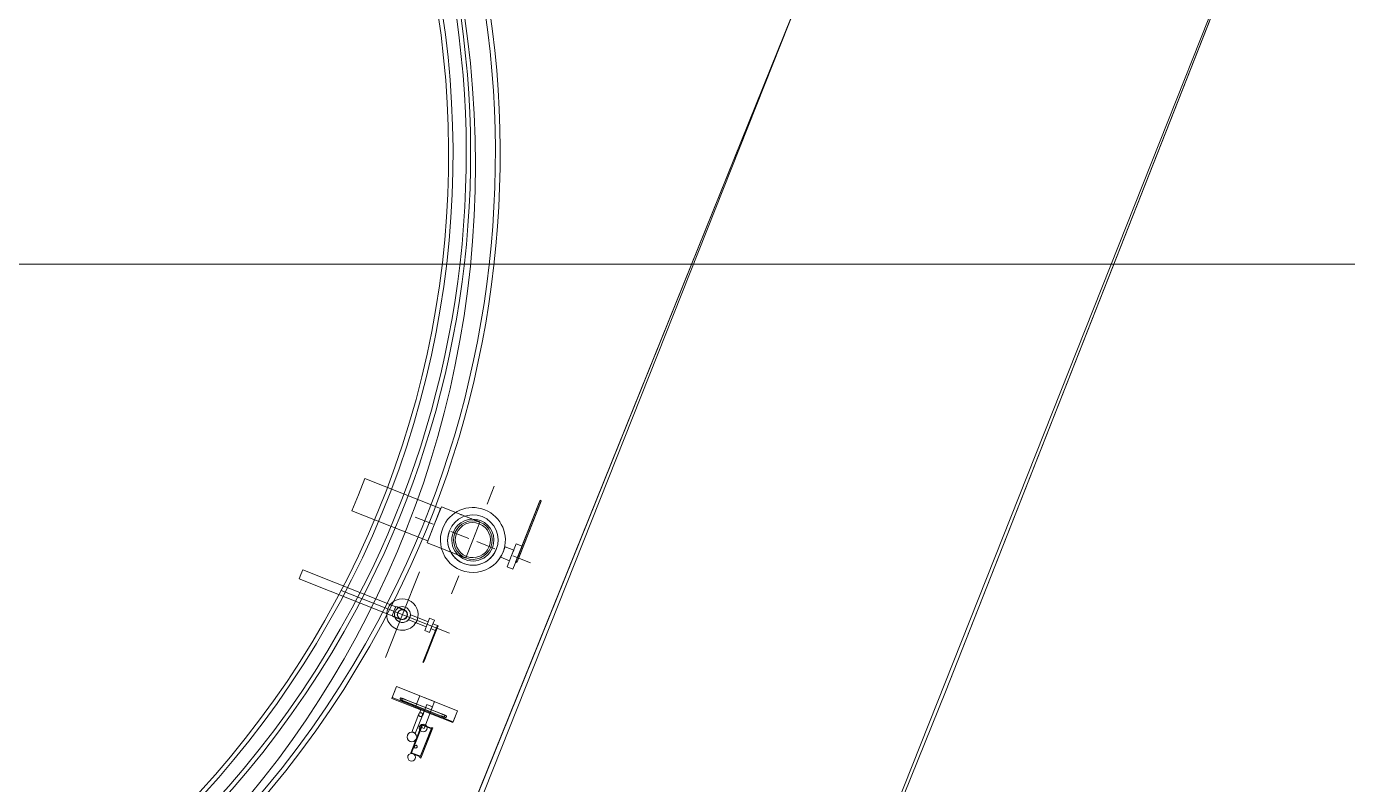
# Model space of a CAD drawing. Header units: metres. Extents: x -207 to 292, y -187 to 169.
# Drawn here: x -28.81 to -21.96, y -33.78 to -29.85 of the extents above; entities that cross this region are included whole.
import ezdxf

# ---------------------------------------------------------------- set-up
doc = ezdxf.new("R2010")
doc.units = ezdxf.units.M
doc.linetypes.add('Dash', pattern=[0.006, 0.003, -0.003])
for name, color, linetype, lineweight in [('C-TOPO', 7, 'Continuous', 9), ('EQUIPOS PIS', 7, 'Continuous', 9), ('grilla', 7, 'Continuous', 9), ('P-SANR-FIXT', 7, 'Continuous', 9), ('P-SANR-FIXT-HDLN', 7, 'Dash', 9), ('VEREDAS', 7, 'Continuous', 9)]:
    doc.layers.add(name, color=color, linetype=linetype, lineweight=lineweight)
doc.layers.add('PR10-ARQ-PL-001-Emplazamiento-C-1_dwg', color=7, linetype='Continuous', lineweight=9, true_color=0x767676)

# ---------------------------------------------------------------- blocks, each defined once
blk = doc.blocks.new('M_Estanque-Terraza - M_Estanque-Terraza-2331352-PLANTA EMPLAZAMIENTO ACTUALIZADO')
at = {"layer": 'P-SANR-FIXT'}
for radius, start, end in [(5.1516, 0, 180), (5.1516, 0, 180), (5.1266, 360, 180), (5.1266, 360, 180), (4.9983, 360, 180), (4.9755, 360, 180), (4.9059, 0, 180), (4.8832, 0, 180), (5.1516, 180, 216.12017), (5.1516, 180, 216.12017), (5.1266, 180, 216.09913), (5.1266, 180, 216.09913), (4.9983, 180, 215.98778), (4.9755, 180, 215.96746), (4.9059, 180, 0), (4.8832, 180, 0)]:
    blk.add_arc((0, 0), radius, start, end, dxfattribs=at)
blk = doc.blocks.new('M_Tuberia Alimentación-01 - M_Tuberia Alimentación-01-2165010-PLANTA EMPLAZAMIENTO ACTUALIZADO')
at = {"layer": 'P-SANR-FIXT'}
for p, q in [((0.2154, 0.1), (0.1059, 0.1)), ((0.2154, 0), (0.2154, 0.1)), ((0.6388, 0.09), (0.2154, 0.09)), ((0.2154, 0), (0.2154, 0.09)), ((0.6388, 0.09), (0.6388, 0)), ((-0.2485, 0.025), (-0.2551, 0.025)), ((-0.2551, 0.025), (-0.2551, -0.0118)), ((-0.2551, 0.0196), (-0.2551, -0.2959)), ((-0.2485, 0.0196), (-0.2551, 0.0196)), ((-0.2162, 0.0647), (-0.2485, 0.0647)), ((-0.2485, 0), (-0.2485, 0.0647)), ((-0.2485, -0.0118), (-0.2485, 0.025)), ((-0.2485, -0.2959), (-0.2485, 0.0196)), ((-0.2485, -0.0647), (-0.2485, 0)), ((-0.2162, 0.0647), (-0.2162, 0)), ((-0.1681, 0.0296), (-0.2162, 0.0296)), ((-0.2162, 0), (-0.2162, 0.0296)), ((-0.2162, 0), (-0.2162, -0.0647)), ((-0.2162, -0.0296), (-0.2162, 0)), ((-0.1681, 0.0296), (-0.1681, 0)), ((-0.1681, 0), (-0.1681, -0.0296)), ((0.2154, -0.1), (0.2154, 0)), ((0.2154, -0.09), (0.2154, 0)), ((0.6388, 0), (0.6388, -0.09)), ((-0.2551, -0.3169), (-0.2551, -0.0118)), ((-0.2485, -0.0118), (-0.2551, -0.0118)), ((-0.2485, -0.0118), (-0.2485, -0.3169)), ((-0.2485, -0.0647), (-0.2162, -0.0647)), ((-0.2162, -0.0296), (-0.1681, -0.0296)), ((0.1059, -0.1), (0.2154, -0.1)), ((0.2154, -0.09), (0.6388, -0.09)), ((-0.2551, -0.2959), (-0.2551, -0.3201)), ((-0.2551, -0.3169), (-0.2485, -0.3169)), ((-0.2551, -0.3201), (-0.2485, -0.3201)), ((-0.2485, -0.3201), (-0.2485, -0.2959))]:
    blk.add_line(p, q, dxfattribs=at)
at = {"layer": 'P-SANR-FIXT', "flags": 128}
for points in [[(0.1059, 0.1), (0.1017, 0.1), (0.0974, 0.1), (0.0932, 0.1), (0.089, 0.1), (0.0849, 0.1), (0.0807, 0.1), (0.0766, 0.1), (0.0726, 0.1), (0.0686, 0.1), (0.0647, 0.1), (0.0608, 0.1), (0.057, 0.1), (0.0533, 0.1), (0.0496, 0.1), (0.0461, 0.1), (0.0427, 0.1), (0.0393, 0.1), (0.0361, 0.1), (0.0329, 0.1), (0.0299, 0.1), (0.027, 0.1), (0.0243, 0.1), (0.0216, 0.1), (0.0191, 0.1), (0.0168, 0.1), (0.0146, 0.1), (0.0125, 0.1), (0.0106, 0.1), (0.0088, 0.1), (0.0072, 0.1), (0.0057, 0.1), (0.0044, 0.1), (0.0033, 0.1), (0.0023, 0.1), (0.0015, 0.1), (0.0009, 0.1), (0.0004, 0.1), (0.0001, 0.1), (0, 0.1)], [(0, -0.1), (0.0001, -0.1), (0.0003, -0.1), (0.0008, -0.1), (0.0014, -0.1), (0.0021, -0.1), (0.003, -0.1), (0.0041, -0.1), (0.0054, -0.1), (0.0068, -0.1), (0.0084, -0.1), (0.0101, -0.1), (0.012, -0.1), (0.014, -0.1), (0.0162, -0.1), (0.0185, -0.1), (0.021, -0.1), (0.0236, -0.1), (0.0263, -0.1), (0.0291, -0.1), (0.0321, -0.1), (0.0352, -0.1), (0.0384, -0.1), (0.0417, -0.1), (0.0452, -0.1), (0.0487, -0.1), (0.0523, -0.1), (0.056, -0.1), (0.0598, -0.1), (0.0636, -0.1), (0.0675, -0.1), (0.0715, -0.1), (0.0755, -0.1), (0.0796, -0.1), (0.0837, -0.1), (0.0879, -0.1), (0.0921, -0.1), (0.0963, -0.1), (0.1005, -0.1), (0.1047, -0.1), (0.1059, -0.1)]]:
    blk.add_lwpolyline(points, dxfattribs=at)
at = {"layer": 'P-SANR-FIXT'}
for radius, start, end in [(0.1685, 360, 180), (0.1685, 360, 180), (0.1685, 360, 180), (0.1685, 360, 180), (0.1685, 360, 180), (0.1685, 360, 180), (0.1308, 0, 180), (0.1308, 360, 180), (0.1308, 360, 180), (0.1308, 360, 180), (0.109, 360, 180), (0.109, 360, 180), (0.109, 360, 180), (0.109, 360, 180), (0.1, 0, 180), (0.091, 0, 180), (0.091, 0, 180), (0.091, 0, 180), (0.091, 0, 180), (0.1685, 180, 360), (0.1685, 180, 360), (0.1685, 180, 360), (0.1685, 180, 360), (0.1685, 180, 360), (0.1685, 180, 360), (0.1308, 180, 0), (0.1308, 180, 360), (0.1308, 180, 360), (0.1308, 180, 360), (0.109, 180, 360), (0.109, 180, 360), (0.109, 180, 360), (0.109, 180, 360), (0.091, 180, 0), (0.091, 180, 0), (0.091, 180, 0), (0.091, 180, 0), (0.1, 180, 360)]:
    blk.add_arc((0, 0), radius, start, end, dxfattribs=at)
at = {"layer": 'P-SANR-FIXT-HDLN'}
for p, q in [((0, 0), (0, 0.301)), ((-0.3222, 0), (0, 0)), ((0.3222, 0), (0, 0)), ((0, 0), (0, -0.301))]:
    blk.add_line(p, q, dxfattribs=at)
blk = doc.blocks.new('M_Tuberia Alimentación-02 - M_Tuberia Alimentación-02-2155587-PLANTA EMPLAZAMIENTO ACTUALIZADO')
at = {"layer": 'P-SANR-FIXT'}
for p, q in [((0, 0), (0, 0.239)), ((-0.1897, 0.1905), (-0.1934, 0.1905)), ((-0.1934, 0.1905), (-0.1934, 0.186)), ((-0.1934, 0.1905), (-0.1934, 0.1828)), ((-0.1934, 0), (-0.1934, 0.186)), ((-0.1934, 0.1828), (-0.1934, -0.0065)), ((-0.1934, 0.1828), (-0.1897, 0.1828)), ((-0.1897, 0.1828), (-0.1897, 0.1905)), ((-0.1897, 0.186), (-0.1897, 0.1905)), ((-0.1897, 0.186), (-0.1897, 0)), ((-0.1897, -0.0065), (-0.1897, 0.1828)), ((-0.1934, 0), (-0.1934, -0.0139)), ((-0.1934, 0), (-0.1897, 0)), ((-0.165, 0.0139), (-0.1897, 0.0139)), ((-0.1897, 0.0139), (-0.1897, 0)), ((-0.1897, -0.0139), (-0.1897, 0)), ((-0.1897, 0), (-0.1897, -0.0139)), ((-0.1384, 0.0338), (-0.165, 0.0338)), ((-0.165, 0), (-0.165, 0.0338)), ((-0.165, 0), (-0.165, 0.0139)), ((-0.165, -0.0139), (-0.165, 0)), ((-0.165, -0.0338), (-0.165, 0)), ((-0.1384, 0), (-0.1384, 0.0338)), ((-0.0411, 0.0139), (-0.1384, 0.0139)), ((-0.1384, 0), (-0.1384, 0.0139)), ((-0.1384, -0.0338), (-0.1384, 0)), ((-0.1384, -0.0139), (-0.1384, 0)), ((-0.0411, 0), (-0.0411, 0.0139)), ((-0.0411, -0.0139), (-0.0411, 0)), ((0.0474, 0.0264), (0.0421, 0.0264)), ((0.0474, 0), (0.0474, 0.0264)), ((0.5661, 0.025), (0.0474, 0.025)), ((0.0474, 0), (0.0474, 0.025)), ((0.0474, -0.0264), (0.0474, 0)), ((0.5661, 0), (0.5661, 0.025)), ((-0.2622, 0), (0.3415, 0)), ((-0.1934, -0.0065), (-0.1897, -0.0065)), ((-0.1934, -0.0139), (-0.1897, -0.0139)), ((-0.1897, -0.0139), (-0.165, -0.0139)), ((-0.165, -0.0338), (-0.1384, -0.0338)), ((-0.1384, -0.0139), (-0.0411, -0.0139)), ((0, 0), (0, -0.239)), ((0.0421, -0.0264), (0.0474, -0.0264)), ((0.0474, -0.025), (0.0474, 0)), ((0.0474, -0.025), (0.5661, -0.025)), ((0.5661, -0.025), (0.5661, 0))]:
    blk.add_line(p, q, dxfattribs=at)
at = {"layer": 'P-SANR-FIXT', "flags": 128}
for points in [[(0.0421, 0.0264), (0.0405, 0.0264), (0.0388, 0.0264), (0.0371, 0.0264), (0.0354, 0.0264), (0.0338, 0.0264), (0.0321, 0.0264), (0.0305, 0.0264), (0.0289, 0.0264), (0.0273, 0.0264), (0.0257, 0.0264), (0.0242, 0.0264), (0.0227, 0.0264), (0.0212, 0.0264), (0.0198, 0.0264), (0.0183, 0.0264), (0.017, 0.0264), (0.0156, 0.0264), (0.0144, 0.0264), (0.0131, 0.0264), (0.0119, 0.0264), (0.0108, 0.0264), (0.0097, 0.0264), (0.0086, 0.0264), (0.0076, 0.0264), (0.0067, 0.0264), (0.0058, 0.0264), (0.005, 0.0264), (0.0042, 0.0264), (0.0035, 0.0264), (0.0029, 0.0264), (0.0023, 0.0264), (0.0018, 0.0264), (0.0013, 0.0264), (0.0009, 0.0264), (0.0006, 0.0264), (0.0004, 0.0264), (0.0002, 0.0264), (0.0001, 0.0264), (0, 0.0264)], [(0, -0.0264), (0, -0.0264), (0.0001, -0.0264), (0.0003, -0.0264), (0.0005, -0.0264), (0.0008, -0.0264), (0.0012, -0.0264), (0.0016, -0.0264), (0.0021, -0.0264), (0.0027, -0.0264), (0.0033, -0.0264), (0.004, -0.0264), (0.0048, -0.0264), (0.0056, -0.0264), (0.0064, -0.0264), (0.0074, -0.0264), (0.0083, -0.0264), (0.0094, -0.0264), (0.0105, -0.0264), (0.0116, -0.0264), (0.0128, -0.0264), (0.014, -0.0264), (0.0153, -0.0264), (0.0166, -0.0264), (0.018, -0.0264), (0.0194, -0.0264), (0.0208, -0.0264), (0.0223, -0.0264), (0.0238, -0.0264), (0.0253, -0.0264), (0.0269, -0.0264), (0.0285, -0.0264), (0.0301, -0.0264), (0.0317, -0.0264), (0.0333, -0.0264), (0.035, -0.0264), (0.0366, -0.0264), (0.0383, -0.0264), (0.04, -0.0264), (0.0417, -0.0264), (0.0421, -0.0264)]]:
    blk.add_lwpolyline(points, dxfattribs=at)
at = {"layer": 'P-SANR-FIXT'}
for radius, start, end in [(0.0814, 360, 180), (0.0814, 360, 180), (0.0814, 360, 180), (0.0814, 360, 180), (0.0814, 180, 360), (0.0814, 180, 360), (0.0814, 180, 360), (0.0814, 180, 360), (0.0411, 0, 180), (0.0411, 360, 180), (0.0411, 360, 180), (0.0411, 360, 180), (0.0411, 360, 180), (0.0411, 360, 180), (0.0411, 180, 0), (0.0411, 180, 360), (0.0411, 180, 360), (0.0411, 180, 360), (0.0411, 180, 360), (0.0411, 180, 360), (0.0264, 0, 180), (0.0264, 180, 0), (0.025, 0, 180), (0.025, 360, 180), (0.025, 180, 0), (0.025, 180, 360)]:
    blk.add_arc((0, 0), radius, start, end, dxfattribs=at)
blk = doc.blocks.new('M_Tuberia Control-01 - M_Tuberia Control-01-2159111-PLANTA EMPLAZAMIENTO ACTUALIZADO')
at = {"layer": 'P-SANR-FIXT'}
for p, q in [((0.1525, 0.1709), (0.1475, 0.1709)), ((0.1475, 0.1709), (0.2138, 0.1709)), ((0.1475, 0.1709), (0.1475, -0.1709)), ((0.1475, 0.1709), (0.1475, -0.1709)), ((0.2138, 0.1709), (0.1525, 0.1709)), ((0.1525, 0.1709), (0.1525, -0.1709)), ((0.1525, 0.1709), (0.1525, -0.1709)), ((0.2138, -0.1709), (0.2138, 0.1709)), ((0.2138, 0.1709), (0.2138, -0.1709)), ((0.1573, 0.0993), (0.1573, -0.099)), ((0.1575, 0.1228), (0.1575, -0.1225)), ((0.1675, -0.1225), (0.1675, 0.1228)), ((0.1677, -0.099), (0.1677, 0.0993)), ((0.1244, 0.01), (0.0229, 0.01)), ((0.1244, 0.01), (0.0229, 0.01)), ((0.1475, 0.0089), (0.129, 0.0089)), ((0.2138, 0.0401), (0.1475, 0.0401)), ((0.1475, 0.0401), (0.2138, 0.0401)), ((0.1475, 0.0401), (0.1475, -0.0423)), ((0.1475, 0.0401), (0.1475, -0.0423)), ((0.1475, -0.0011), (0.1475, 0.0089)), ((0.2138, -0.0423), (0.2138, 0.0401)), ((0.2138, 0.0401), (0.2138, -0.0423)), ((-0.0795, -0.025), (0.0795, -0.025)), ((0.0795, -0.025), (-0.0795, -0.025)), ((-0.0795, -0.0784), (-0.0795, -0.025)), ((-0.0795, -0.025), (-0.0795, -0.0784)), ((-0.077, -0.0294), (0.077, -0.0294)), ((0.077, -0.0294), (-0.077, -0.0294)), ((-0.077, -0.0294), (-0.077, -0.0784)), ((-0.077, -0.0784), (-0.077, -0.0294)), ((0.0229, -0.01), (0.1244, -0.01)), ((0.0229, -0.01), (0.1244, -0.01)), ((0.1841, -0.0103), (0.0646, -0.0103)), ((0.0646, -0.0103), (0.1841, -0.0103)), ((0.0646, -0.0103), (0.0646, -0.0423)), ((0.0646, -0.0103), (0.0646, -0.0423)), ((0.1841, -0.0423), (0.0646, -0.0423)), ((0.0646, -0.0423), (0.1841, -0.0423)), ((0.077, -0.0784), (0.077, -0.0294)), ((0.077, -0.0784), (0.077, -0.0294)), ((0.0795, -0.025), (0.0795, -0.0784)), ((0.0795, -0.025), (0.0795, -0.0784)), ((0.1244, -0.01), (0.1244, -0.0111)), ((0.1244, -0.0111), (0.1475, -0.0111)), ((0.1475, -0.0111), (0.1475, -0.0011)), ((0.2138, -0.0423), (0.1475, -0.0423)), ((0.1475, -0.0423), (0.2138, -0.0423)), ((0.1841, -0.0423), (0.1841, -0.0103)), ((0.1841, -0.0103), (0.1841, -0.0423)), ((0.0845, -0.0784), (-0.0845, -0.0784)), ((-0.0845, -0.0784), (0.0845, -0.0784)), ((-0.0845, -0.0784), (-0.0845, -0.0836)), ((-0.0845, -0.0784), (-0.0845, -0.0836)), ((0.0845, -0.0836), (-0.0845, -0.0836)), ((-0.0845, -0.0836), (0.0845, -0.0836)), ((-0.0795, -0.0784), (0.0795, -0.0784)), ((0.0795, -0.0784), (-0.0795, -0.0784)), ((0.077, -0.0784), (-0.077, -0.0784)), ((-0.077, -0.0784), (0.077, -0.0784)), ((0.0845, -0.0836), (0.0845, -0.0784)), ((0.0845, -0.0784), (0.0845, -0.0836)), ((0.2138, -0.1709), (0.1475, -0.1709)), ((0.1475, -0.1709), (0.1525, -0.1709)), ((0.1525, -0.1709), (0.2138, -0.1709))]:
    blk.add_line(p, q, dxfattribs=at)
at = {"layer": 'P-SANR-FIXT', "flags": 128}
for points in [[(0.1573, 0.1243), (0.1573, 0.1243), (0.1573, 0.1242), (0.1573, 0.1241), (0.1573, 0.124), (0.1573, 0.1238), (0.1573, 0.1236), (0.1573, 0.1233), (0.1573, 0.123), (0.1573, 0.1227), (0.1573, 0.1223), (0.1573, 0.1219), (0.1573, 0.1215), (0.1573, 0.121), (0.1573, 0.1205), (0.1573, 0.1199), (0.1573, 0.1193), (0.1573, 0.1187), (0.1573, 0.1181), (0.1573, 0.1174), (0.1573, 0.1167), (0.1573, 0.116), (0.1573, 0.1152), (0.1573, 0.1144), (0.1573, 0.1136), (0.1573, 0.1128), (0.1573, 0.1119), (0.1573, 0.1111), (0.1573, 0.1102), (0.1573, 0.1093), (0.1573, 0.1083), (0.1573, 0.1074), (0.1573, 0.1064), (0.1573, 0.1055), (0.1573, 0.1045), (0.1573, 0.1035), (0.1573, 0.1025), (0.1573, 0.1015), (0.1573, 0.1005), (0.1573, 0.0995), (0.1573, 0.0993)], [(0.1677, 0.0993), (0.1677, 0.1003), (0.1677, 0.1013), (0.1677, 0.1023), (0.1677, 0.1033), (0.1677, 0.1042), (0.1677, 0.1052), (0.1677, 0.1062), (0.1677, 0.1071), (0.1677, 0.1081), (0.1677, 0.109), (0.1677, 0.1099), (0.1677, 0.1108), (0.1677, 0.1117), (0.1677, 0.1126), (0.1677, 0.1134), (0.1677, 0.1142), (0.1677, 0.115), (0.1677, 0.1158), (0.1677, 0.1165), (0.1677, 0.1172), (0.1677, 0.1179), (0.1677, 0.1185), (0.1677, 0.1192), (0.1677, 0.1198), (0.1677, 0.1203), (0.1677, 0.1208), (0.1677, 0.1213), (0.1677, 0.1218), (0.1677, 0.1222), (0.1677, 0.1226), (0.1677, 0.1229), (0.1677, 0.1232), (0.1677, 0.1235), (0.1677, 0.1237), (0.1677, 0.1239), (0.1677, 0.1241), (0.1677, 0.1242), (0.1677, 0.1242), (0.1677, 0.1243)], [(0.1573, -0.099), (0.1573, -0.1), (0.1573, -0.101), (0.1573, -0.102), (0.1573, -0.103), (0.1573, -0.104), (0.1573, -0.1049), (0.1573, -0.1059), (0.1573, -0.1069), (0.1573, -0.1078), (0.1573, -0.1087), (0.1573, -0.1097), (0.1573, -0.1105), (0.1573, -0.1114), (0.1573, -0.1123), (0.1573, -0.1131), (0.1573, -0.1139), (0.1573, -0.1147), (0.1573, -0.1155), (0.1573, -0.1162), (0.1573, -0.1169), (0.1573, -0.1176), (0.1573, -0.1183), (0.1573, -0.1189), (0.1573, -0.1195), (0.1573, -0.12), (0.1573, -0.1206), (0.1573, -0.1211), (0.1573, -0.1215), (0.1573, -0.1219), (0.1573, -0.1223), (0.1573, -0.1226), (0.1573, -0.123), (0.1573, -0.1232), (0.1573, -0.1235), (0.1573, -0.1236), (0.1573, -0.1238), (0.1573, -0.1239), (0.1573, -0.124), (0.1573, -0.124)], [(0.1677, -0.124), (0.1677, -0.124), (0.1677, -0.1239), (0.1677, -0.1238), (0.1677, -0.1237), (0.1677, -0.1235), (0.1677, -0.1233), (0.1677, -0.123), (0.1677, -0.1227), (0.1677, -0.1224), (0.1677, -0.122), (0.1677, -0.1216), (0.1677, -0.1212), (0.1677, -0.1207), (0.1677, -0.1202), (0.1677, -0.1196), (0.1677, -0.1191), (0.1677, -0.1184), (0.1677, -0.1178), (0.1677, -0.1171), (0.1677, -0.1164), (0.1677, -0.1157), (0.1677, -0.1149), (0.1677, -0.1142), (0.1677, -0.1133), (0.1677, -0.1125), (0.1677, -0.1117), (0.1677, -0.1108), (0.1677, -0.1099), (0.1677, -0.109), (0.1677, -0.1081), (0.1677, -0.1071), (0.1677, -0.1062), (0.1677, -0.1052), (0.1677, -0.1042), (0.1677, -0.1033), (0.1677, -0.1023), (0.1677, -0.1013), (0.1677, -0.1003), (0.1677, -0.0993), (0.1677, -0.099)]]:
    blk.add_lwpolyline(points, dxfattribs=at)
at = {"layer": 'P-SANR-FIXT'}
for centre, radius, start, end in [((0.1625, 0.1243), 0.00518, 90, 270), ((0.1625, 0.1243), 0.00518, 270, 90), ((0, 0), 0.025, 360, 180), ((0, 0), 0.025, 0, 180), ((0, 0), 0.025, 180, 360), ((0.1244, 0), 0.01, 360, 180), ((0.1244, 0), 0.01, 0, 180), ((0.1244, 0), 0.01, 180, 360), ((0.1244, 0), 0.01, 180, 360), ((-0.099, -0.0375), 0.02, 0, 180), ((-0.099, -0.0375), 0.02, 0, 180), ((-0.099, -0.0375), 0.02, 180, 0), ((-0.099, -0.0375), 0.02, 180, 360), ((-0.0394, -0.0375), 0.0075, 360, 180), ((-0.0394, -0.0375), 0.0075, 0, 180), ((-0.0394, -0.0375), 0.0075, 180, 360), ((-0.0394, -0.0375), 0.0075, 180, 360), ((0, 0), 0.025, 180, 360), ((0.0646, -0.0375), 0.02, 360, 180), ((0.0646, -0.0375), 0.02, 0, 180), ((0.0646, -0.0375), 0.02, 180, 360), ((0.0646, -0.0375), 0.02, 180, 360), ((0.1625, -0.124), 0.00518, 90, 270), ((0.1625, -0.124), 0.00518, 270, 90)]:
    blk.add_arc(centre, radius, start, end, dxfattribs=at)
for points, knots in [([(0.1625, 0.1191), (0.1622, 0.1191), (0.1617, 0.1191), (0.161, 0.1193), (0.1606, 0.1194), (0.1602, 0.1196), (0.1598, 0.1198), (0.1595, 0.1201), (0.1591, 0.1203), (0.1588, 0.1206), (0.1586, 0.1209), (0.1584, 0.1211), (0.1582, 0.1213), (0.1581, 0.1215), (0.158, 0.1216), (0.1579, 0.1218), (0.1578, 0.1221), (0.1577, 0.1224), (0.1576, 0.1225), (0.1576, 0.1226), (0.1576, 0.1227), (0.1575, 0.1228), (0.1575, 0.1228), (0.1575, 0.1228), (0.1576, 0.1227), (0.1576, 0.1226), (0.1576, 0.1225), (0.1577, 0.1224), (0.1578, 0.1221), (0.1579, 0.1218), (0.158, 0.1216), (0.1581, 0.1215), (0.1582, 0.1213), (0.1584, 0.1211), (0.1586, 0.1209), (0.1588, 0.1206), (0.1591, 0.1203), (0.1595, 0.1201), (0.1598, 0.1198), (0.1602, 0.1196), (0.1606, 0.1194), (0.161, 0.1193), (0.1617, 0.1191), (0.1622, 0.1191), (0.1625, 0.1191)], [0, 0, 0, 0, 0.055556, 0.083333, 0.111111, 0.138889, 0.166667, 0.194444, 0.222222, 0.25, 0.277778, 0.305556, 0.319444, 0.333333, 0.347222, 0.361111, 0.388889, 0.416667, 0.430556, 0.444444, 0.458333, 0.472222, 0.5, 0.527778, 0.541667, 0.555556, 0.569444, 0.583333, 0.611111, 0.638889, 0.652778, 0.666667, 0.680556, 0.694444, 0.722222, 0.75, 0.777778, 0.805556, 0.833333, 0.861111, 0.888889, 0.916667, 0.944444, 1, 1, 1, 1]), ([(0.1625, 0.1191), (0.1628, 0.1191), (0.1633, 0.1191), (0.164, 0.1193), (0.1644, 0.1194), (0.1648, 0.1196), (0.1652, 0.1198), (0.1655, 0.1201), (0.1659, 0.1203), (0.1662, 0.1206), (0.1664, 0.1209), (0.1666, 0.1211), (0.1668, 0.1213), (0.1669, 0.1215), (0.167, 0.1216), (0.1671, 0.1218), (0.1672, 0.1221), (0.1673, 0.1224), (0.1674, 0.1225), (0.1674, 0.1226), (0.1674, 0.1227), (0.1675, 0.1228), (0.1675, 0.1228), (0.1675, 0.1228), (0.1674, 0.1227), (0.1674, 0.1226), (0.1674, 0.1225), (0.1673, 0.1224), (0.1672, 0.1221), (0.1671, 0.1218), (0.167, 0.1216), (0.1669, 0.1215), (0.1668, 0.1213), (0.1666, 0.1211), (0.1664, 0.1209), (0.1662, 0.1206), (0.1659, 0.1203), (0.1655, 0.1201), (0.1652, 0.1198), (0.1648, 0.1196), (0.1644, 0.1194), (0.164, 0.1193), (0.1633, 0.1191), (0.1628, 0.1191), (0.1625, 0.1191)], [0, 0, 0, 0, 0.055556, 0.083333, 0.111111, 0.138889, 0.166667, 0.194444, 0.222222, 0.25, 0.277778, 0.305556, 0.319444, 0.333333, 0.347222, 0.361111, 0.388889, 0.416667, 0.430556, 0.444444, 0.458333, 0.472222, 0.5, 0.527778, 0.541667, 0.555556, 0.569444, 0.583333, 0.611111, 0.638889, 0.652778, 0.666667, 0.680556, 0.694444, 0.722222, 0.75, 0.777778, 0.805556, 0.833333, 0.861111, 0.888889, 0.916667, 0.944444, 1, 1, 1, 1]), ([(0.025, 0), (0.025, 0.0008), (0.0249, 0.0023), (0.0245, 0.0051), (0.0239, 0.0073), (0.0234, 0.0088), (0.0232, 0.0094), (0.023, 0.0097), (0.0229, 0.0099), (0.0229, 0.01), (0.0229, 0.01)], [0, 0, 0, 0, 0.142857, 0.285714, 0.571429, 0.678571, 0.785714, 0.839286, 0.892857, 1, 1, 1, 1]), ([(0.0229, 0.01), (0.0229, 0.01), (0.023, 0.0098), (0.0234, 0.0088), (0.0242, 0.0067), (0.0248, 0.0034), (0.025, 0.0012), (0.025, 0)], [0, 0, 0, 0, 0.142857, 0.285714, 0.571429, 0.785714, 1, 1, 1, 1]), ([(0.025, 0), (0.025, 0.0008), (0.0249, 0.0023), (0.0245, 0.0051), (0.0239, 0.0073), (0.0234, 0.0088), (0.0232, 0.0094), (0.023, 0.0097), (0.0229, 0.0099), (0.0229, 0.01), (0.0229, 0.01)], [0, 0, 0, 0, 0.142857, 0.285714, 0.571429, 0.678571, 0.785714, 0.839286, 0.892857, 1, 1, 1, 1]), ([(0.0229, 0.01), (0.0229, 0.01), (0.023, 0.0098), (0.0234, 0.0088), (0.0242, 0.0067), (0.0248, 0.0034), (0.025, 0.0012), (0.025, 0)], [0, 0, 0, 0, 0.142857, 0.285714, 0.571429, 0.785714, 1, 1, 1, 1]), ([(0.1144, 0), (0.1144, 0.0005), (0.1144, 0.0011), (0.1146, 0.002), (0.1147, 0.0027), (0.1149, 0.0033), (0.1151, 0.0039), (0.1154, 0.0045), (0.1157, 0.005), (0.116, 0.0055), (0.1164, 0.006), (0.1167, 0.0065), (0.1171, 0.0069), (0.1175, 0.0073), (0.118, 0.0078), (0.1186, 0.0082), (0.1192, 0.0086), (0.1198, 0.0089), (0.1209, 0.0094), (0.1224, 0.0099), (0.1237, 0.01), (0.1244, 0.01)], [0, 0, 0, 0, 0.071429, 0.107143, 0.142857, 0.178571, 0.214286, 0.25, 0.285714, 0.321429, 0.357143, 0.392857, 0.428571, 0.464286, 0.5, 0.571429, 0.607143, 0.642857, 0.714286, 0.857143, 1, 1, 1, 1]), ([(0.1244, 0.01), (0.1237, 0.01), (0.1224, 0.0099), (0.1209, 0.0094), (0.1198, 0.0089), (0.1192, 0.0086), (0.1188, 0.0083), (0.1183, 0.008), (0.1179, 0.0076), (0.1175, 0.0073), (0.1171, 0.0069), (0.1167, 0.0065), (0.1164, 0.006), (0.116, 0.0055), (0.1157, 0.005), (0.1154, 0.0045), (0.1151, 0.0039), (0.1149, 0.0033), (0.1147, 0.0027), (0.1146, 0.002), (0.1144, 0.0011), (0.1144, 0.0005), (0.1144, 0)], [0, 0, 0, 0, 0.142857, 0.285714, 0.357143, 0.392857, 0.428571, 0.464286, 0.5, 0.535714, 0.571429, 0.607143, 0.642857, 0.678571, 0.714286, 0.75, 0.785714, 0.821429, 0.857143, 0.892857, 0.928571, 1, 1, 1, 1]), ([(0.1144, 0), (0.1144, 0.0005), (0.1144, 0.0011), (0.1146, 0.002), (0.1147, 0.0027), (0.1149, 0.0033), (0.1151, 0.0039), (0.1154, 0.0045), (0.1157, 0.005), (0.116, 0.0055), (0.1164, 0.006), (0.1167, 0.0065), (0.1171, 0.0069), (0.1175, 0.0073), (0.118, 0.0078), (0.1186, 0.0082), (0.1192, 0.0086), (0.1198, 0.0089), (0.1209, 0.0094), (0.1224, 0.0099), (0.1237, 0.01), (0.1244, 0.01)], [0, 0, 0, 0, 0.071429, 0.107143, 0.142857, 0.178571, 0.214286, 0.25, 0.285714, 0.321429, 0.357143, 0.392857, 0.428571, 0.464286, 0.5, 0.571429, 0.607143, 0.642857, 0.714286, 0.857143, 1, 1, 1, 1]), ([(0.1244, 0.01), (0.1237, 0.01), (0.1224, 0.0099), (0.1209, 0.0094), (0.1198, 0.0089), (0.1192, 0.0086), (0.1188, 0.0083), (0.1183, 0.008), (0.1179, 0.0076), (0.1175, 0.0073), (0.1171, 0.0069), (0.1167, 0.0065), (0.1164, 0.006), (0.116, 0.0055), (0.1157, 0.005), (0.1154, 0.0045), (0.1151, 0.0039), (0.1149, 0.0033), (0.1147, 0.0027), (0.1146, 0.002), (0.1144, 0.0011), (0.1144, 0.0005), (0.1144, 0)], [0, 0, 0, 0, 0.142857, 0.285714, 0.357143, 0.392857, 0.428571, 0.464286, 0.5, 0.535714, 0.571429, 0.607143, 0.642857, 0.678571, 0.714286, 0.75, 0.785714, 0.821429, 0.857143, 0.892857, 0.928571, 1, 1, 1, 1]), ([(0.1244, -0.01), (0.1237, -0.01), (0.1224, -0.0099), (0.1209, -0.0094), (0.1198, -0.0089), (0.1192, -0.0086), (0.1188, -0.0083), (0.1183, -0.008), (0.1179, -0.0076), (0.1175, -0.0073), (0.1171, -0.0069), (0.1167, -0.0065), (0.1164, -0.006), (0.116, -0.0055), (0.1157, -0.005), (0.1154, -0.0045), (0.1151, -0.0039), (0.1149, -0.0033), (0.1147, -0.0027), (0.1146, -0.002), (0.1144, -0.0011), (0.1144, -0.0005), (0.1144, 0)], [0, 0, 0, 0, 0.142857, 0.285714, 0.357143, 0.392857, 0.428571, 0.464286, 0.5, 0.535714, 0.571429, 0.607143, 0.642857, 0.678571, 0.714286, 0.75, 0.785714, 0.821429, 0.857143, 0.892857, 0.928571, 1, 1, 1, 1]), ([(0.1144, 0), (0.1144, -0.0005), (0.1144, -0.0011), (0.1146, -0.002), (0.1147, -0.0027), (0.1149, -0.0033), (0.1151, -0.0039), (0.1154, -0.0045), (0.1157, -0.005), (0.116, -0.0055), (0.1164, -0.006), (0.1167, -0.0065), (0.1171, -0.0069), (0.1175, -0.0073), (0.118, -0.0078), (0.1186, -0.0082), (0.1192, -0.0086), (0.1198, -0.0089), (0.1209, -0.0094), (0.1224, -0.0099), (0.1237, -0.01), (0.1244, -0.01)], [0, 0, 0, 0, 0.071429, 0.107143, 0.142857, 0.178571, 0.214286, 0.25, 0.285714, 0.321429, 0.357143, 0.392857, 0.428571, 0.464286, 0.5, 0.571429, 0.607143, 0.642857, 0.714286, 0.857143, 1, 1, 1, 1]), ([(0.1144, 0), (0.1144, -0.0005), (0.1144, -0.0011), (0.1146, -0.002), (0.1147, -0.0027), (0.1149, -0.0033), (0.1151, -0.0039), (0.1154, -0.0045), (0.1157, -0.005), (0.116, -0.0055), (0.1164, -0.006), (0.1167, -0.0065), (0.1171, -0.0069), (0.1175, -0.0073), (0.118, -0.0078), (0.1186, -0.0082), (0.1192, -0.0086), (0.1198, -0.0089), (0.1209, -0.0094), (0.1224, -0.0099), (0.1237, -0.01), (0.1244, -0.01)], [0, 0, 0, 0, 0.071429, 0.107143, 0.142857, 0.178571, 0.214286, 0.25, 0.285714, 0.321429, 0.357143, 0.392857, 0.428571, 0.464286, 0.5, 0.571429, 0.607143, 0.642857, 0.714286, 0.857143, 1, 1, 1, 1]), ([(0.1244, -0.01), (0.1237, -0.01), (0.1224, -0.0099), (0.1209, -0.0094), (0.1198, -0.0089), (0.1192, -0.0086), (0.1188, -0.0083), (0.1183, -0.008), (0.1179, -0.0076), (0.1175, -0.0073), (0.1171, -0.0069), (0.1167, -0.0065), (0.1164, -0.006), (0.116, -0.0055), (0.1157, -0.005), (0.1154, -0.0045), (0.1151, -0.0039), (0.1149, -0.0033), (0.1147, -0.0027), (0.1146, -0.002), (0.1144, -0.0011), (0.1144, -0.0005), (0.1144, 0)], [0, 0, 0, 0, 0.142857, 0.285714, 0.357143, 0.392857, 0.428571, 0.464286, 0.5, 0.535714, 0.571429, 0.607143, 0.642857, 0.678571, 0.714286, 0.75, 0.785714, 0.821429, 0.857143, 0.892857, 0.928571, 1, 1, 1, 1]), ([(0.1344, 0), (0.1344, 0.0006), (0.1343, 0.0015), (0.134, 0.0025), (0.1337, 0.0036), (0.1332, 0.0047), (0.1324, 0.0059), (0.1317, 0.0068), (0.1312, 0.0073), (0.1309, 0.0075), (0.1307, 0.0077), (0.1305, 0.0079), (0.1302, 0.0081), (0.1299, 0.0084), (0.1295, 0.0086), (0.1293, 0.0087), (0.1292, 0.0087), (0.1291, 0.0088), (0.129, 0.0088), (0.129, 0.0089), (0.129, 0.0088), (0.1291, 0.0088), (0.1292, 0.0087), (0.1293, 0.0087), (0.1295, 0.0086), (0.1299, 0.0084), (0.1302, 0.0081), (0.1305, 0.0079), (0.1307, 0.0077), (0.1309, 0.0075), (0.1312, 0.0073), (0.1317, 0.0068), (0.1324, 0.0059), (0.1332, 0.0047), (0.1337, 0.0036), (0.134, 0.0025), (0.1343, 0.0015), (0.1344, 0.0006), (0.1344, 0)], [0, 0, 0, 0, 0.055556, 0.083333, 0.111111, 0.166667, 0.222222, 0.277778, 0.305556, 0.319444, 0.333333, 0.347222, 0.361111, 0.388889, 0.416667, 0.430556, 0.444444, 0.458333, 0.472222, 0.5, 0.527778, 0.541667, 0.555556, 0.569444, 0.583333, 0.611111, 0.638889, 0.652778, 0.666667, 0.680556, 0.694444, 0.722222, 0.777778, 0.833333, 0.888889, 0.916667, 0.944444, 1, 1, 1, 1]), ([(0.025, 0), (0.025, -0.0008), (0.0249, -0.0023), (0.0245, -0.0051), (0.0239, -0.0073), (0.0234, -0.0088), (0.0232, -0.0094), (0.023, -0.0097), (0.0229, -0.0099), (0.0229, -0.01), (0.0229, -0.01)], [0, 0, 0, 0, 0.142857, 0.285714, 0.571429, 0.678571, 0.785714, 0.839286, 0.892857, 1, 1, 1, 1]), ([(0.0229, -0.01), (0.0229, -0.01), (0.023, -0.0098), (0.0234, -0.0088), (0.0242, -0.0067), (0.0248, -0.0034), (0.025, -0.0012), (0.025, 0)], [0, 0, 0, 0, 0.142857, 0.285714, 0.571429, 0.785714, 1, 1, 1, 1]), ([(0.025, 0), (0.025, -0.0008), (0.0249, -0.0023), (0.0245, -0.0051), (0.0239, -0.0073), (0.0234, -0.0088), (0.0232, -0.0094), (0.023, -0.0097), (0.0229, -0.0099), (0.0229, -0.01), (0.0229, -0.01)], [0, 0, 0, 0, 0.142857, 0.285714, 0.571429, 0.678571, 0.785714, 0.839286, 0.892857, 1, 1, 1, 1]), ([(0.0229, -0.01), (0.0229, -0.01), (0.023, -0.0098), (0.0234, -0.0088), (0.0242, -0.0067), (0.0248, -0.0034), (0.025, -0.0012), (0.025, 0)], [0, 0, 0, 0, 0.142857, 0.285714, 0.571429, 0.785714, 1, 1, 1, 1]), ([(0.1343, -0.0011), (0.1342, -0.0016), (0.1341, -0.0022), (0.1339, -0.003), (0.1337, -0.0036), (0.1334, -0.0042), (0.1332, -0.0048), (0.1329, -0.0052), (0.1327, -0.0056), (0.1325, -0.0058), (0.1323, -0.0061), (0.1321, -0.0064), (0.1318, -0.0067), (0.1314, -0.0071), (0.1311, -0.0074), (0.1309, -0.0075), (0.1307, -0.0077), (0.1304, -0.008), (0.13, -0.0082), (0.1296, -0.0085), (0.1293, -0.0087), (0.1292, -0.0088), (0.1291, -0.0088), (0.1289, -0.0089), (0.1288, -0.009), (0.1285, -0.0091), (0.128, -0.0093), (0.1276, -0.0095), (0.1272, -0.0096), (0.1269, -0.0097), (0.1266, -0.0098), (0.1262, -0.0098), (0.1255, -0.01), (0.1248, -0.01), (0.1244, -0.01)], [0, 0, 0, 0, 0.083333, 0.125, 0.166667, 0.208333, 0.25, 0.291667, 0.3125, 0.333333, 0.354167, 0.375, 0.416667, 0.458333, 0.479167, 0.5, 0.520833, 0.541667, 0.583333, 0.625, 0.645833, 0.65625, 0.666667, 0.677083, 0.6875, 0.708333, 0.75, 0.791667, 0.8125, 0.833333, 0.854167, 0.875, 0.916667, 1, 1, 1, 1]), ([(0.1244, -0.01), (0.1248, -0.01), (0.1255, -0.01), (0.1262, -0.0098), (0.1266, -0.0098), (0.1269, -0.0097), (0.1272, -0.0096), (0.1276, -0.0095), (0.128, -0.0093), (0.1285, -0.0091), (0.1288, -0.009), (0.1289, -0.0089), (0.1291, -0.0088), (0.1292, -0.0088), (0.1293, -0.0087), (0.1296, -0.0085), (0.13, -0.0082), (0.1304, -0.008), (0.1307, -0.0077), (0.1309, -0.0075), (0.1311, -0.0074), (0.1314, -0.0071), (0.1318, -0.0067), (0.1321, -0.0064), (0.1323, -0.0061), (0.1325, -0.0058), (0.1327, -0.0056), (0.1329, -0.0052), (0.1332, -0.0048), (0.1334, -0.0042), (0.1337, -0.0036), (0.1339, -0.003), (0.1341, -0.0022), (0.1342, -0.0016), (0.1343, -0.0011)], [0, 0, 0, 0, 0.083333, 0.125, 0.145833, 0.166667, 0.1875, 0.208333, 0.25, 0.291667, 0.3125, 0.322917, 0.333333, 0.34375, 0.354167, 0.375, 0.416667, 0.458333, 0.479167, 0.5, 0.520833, 0.541667, 0.583333, 0.625, 0.645833, 0.666667, 0.6875, 0.708333, 0.75, 0.791667, 0.833333, 0.875, 0.916667, 1, 1, 1, 1]), ([(0.1625, -0.1188), (0.1622, -0.1188), (0.1617, -0.1189), (0.161, -0.119), (0.1606, -0.1192), (0.1602, -0.1194), (0.1598, -0.1196), (0.1595, -0.1198), (0.1591, -0.1201), (0.1588, -0.1203), (0.1586, -0.1206), (0.1584, -0.1209), (0.1582, -0.1211), (0.1581, -0.1212), (0.158, -0.1214), (0.1579, -0.1216), (0.1578, -0.1219), (0.1577, -0.1221), (0.1576, -0.1223), (0.1576, -0.1224), (0.1576, -0.1224), (0.1575, -0.1225), (0.1575, -0.1225), (0.1575, -0.1225), (0.1576, -0.1224), (0.1576, -0.1224), (0.1576, -0.1223), (0.1577, -0.1221), (0.1578, -0.1219), (0.1579, -0.1216), (0.158, -0.1214), (0.1581, -0.1212), (0.1582, -0.1211), (0.1584, -0.1209), (0.1586, -0.1206), (0.1588, -0.1203), (0.1591, -0.1201), (0.1595, -0.1198), (0.1598, -0.1196), (0.1602, -0.1194), (0.1606, -0.1192), (0.161, -0.119), (0.1617, -0.1189), (0.1622, -0.1188), (0.1625, -0.1188)], [0, 0, 0, 0, 0.055556, 0.083333, 0.111111, 0.138889, 0.166667, 0.194444, 0.222222, 0.25, 0.277778, 0.305556, 0.319444, 0.333333, 0.347222, 0.361111, 0.388889, 0.416667, 0.430556, 0.444444, 0.458333, 0.472222, 0.5, 0.527778, 0.541667, 0.555556, 0.569444, 0.583333, 0.611111, 0.638889, 0.652778, 0.666667, 0.680556, 0.694444, 0.722222, 0.75, 0.777778, 0.805556, 0.833333, 0.861111, 0.888889, 0.916667, 0.944444, 1, 1, 1, 1]), ([(0.1625, -0.1188), (0.1628, -0.1188), (0.1633, -0.1189), (0.164, -0.119), (0.1644, -0.1192), (0.1648, -0.1194), (0.1652, -0.1196), (0.1655, -0.1198), (0.1659, -0.1201), (0.1662, -0.1203), (0.1664, -0.1206), (0.1666, -0.1209), (0.1668, -0.1211), (0.1669, -0.1212), (0.167, -0.1214), (0.1671, -0.1216), (0.1672, -0.1219), (0.1673, -0.1221), (0.1674, -0.1223), (0.1674, -0.1224), (0.1674, -0.1224), (0.1675, -0.1225), (0.1675, -0.1225), (0.1675, -0.1225), (0.1674, -0.1224), (0.1674, -0.1224), (0.1674, -0.1223), (0.1673, -0.1221), (0.1672, -0.1219), (0.1671, -0.1216), (0.167, -0.1214), (0.1669, -0.1212), (0.1668, -0.1211), (0.1666, -0.1209), (0.1664, -0.1206), (0.1662, -0.1203), (0.1659, -0.1201), (0.1655, -0.1198), (0.1652, -0.1196), (0.1648, -0.1194), (0.1644, -0.1192), (0.164, -0.119), (0.1633, -0.1189), (0.1628, -0.1188), (0.1625, -0.1188)], [0, 0, 0, 0, 0.055556, 0.083333, 0.111111, 0.138889, 0.166667, 0.194444, 0.222222, 0.25, 0.277778, 0.305556, 0.319444, 0.333333, 0.347222, 0.361111, 0.388889, 0.416667, 0.430556, 0.444444, 0.458333, 0.472222, 0.5, 0.527778, 0.541667, 0.555556, 0.569444, 0.583333, 0.611111, 0.638889, 0.652778, 0.666667, 0.680556, 0.694444, 0.722222, 0.75, 0.777778, 0.805556, 0.833333, 0.861111, 0.888889, 0.916667, 0.944444, 1, 1, 1, 1])]:
    blk.add_open_spline(points, degree=3, knots=knots, dxfattribs=at)
for points in [[(0.1344, 0), (0.1344, -0.0002), (0.1343, -0.0006), (0.1343, -0.0009), (0.1343, -0.0011)], [(0.1343, -0.0011), (0.1343, -0.0009), (0.1343, -0.0006), (0.1344, -0.0002), (0.1344, 0)]]:
    blk.add_open_spline(points, degree=3, dxfattribs=at)
blk = doc.blocks.new('YADRAN_LASQUEMAS_ARQ_MO_002_TERRAZAS_rvt-1-PLANTA EMPLAZAMIENTO ACTUALIZADO')
at = {"layer": 'P-SANR-FIXT', "lineweight": 9}
for name, p, rotation in [('M_Estanque-Terraza - M_Estanque-Terraza-2331352-PLANTA EMPLAZAMIENTO ACTUALIZADO', (-31.5065, -30.5109), 153.2545523942124), ('M_Tuberia Alimentación-01 - M_Tuberia Alimentación-01-2165010-PLANTA EMPLAZAMIENTO ACTUALIZADO', (-26.4967, -32.5131), 158.4099999999992), ('M_Tuberia Alimentación-02 - M_Tuberia Alimentación-02-2155587-PLANTA EMPLAZAMIENTO ACTUALIZADO', (-26.8622, -32.8995), 158.409999999999), ('M_Tuberia Control-01 - M_Tuberia Control-01-2159111-PLANTA EMPLAZAMIENTO ACTUALIZADO', (-26.8132, -33.534), 68.40999999999892)]:
    blk.add_blockref(name, p, dxfattribs=dict(at, rotation=rotation))
blk = doc.blocks.new('PR10-ARQ-PL-001-Emplazamiento-C-1_dwg-674643-PLANTA EMPLAZAMIENTO ACTUALIZADO')
at = {"layer": 'C-TOPO', "flags": 128}
for points in [[(-28.3062, -38.3706), (-27.1336, -35.4682), (-24.878, -29.8855), (-24.3178, -28.4989)], [(-22.4063, -29.137), (-24.0453, -33.3001), (-26.0577, -38.2809), (-26.502, -39.3808), (-27.0315, -40.6912), (-28.5183, -44.3711), (-30.5761, -49.5428), (-31.9686, -53.0422), (-33.5036, -56.8415), (-34.3167, -58.854), (-36.72, -64.8025), (-37.5872, -66.9487), (-38.6445, -69.5656), (-40.3227, -73.7195), (-40.3872, -73.8967)], [(-28.3062, -38.3706), (-27.1336, -35.4682), (-24.878, -29.8855), (-24.3178, -28.4989)], [(-22.4063, -29.137), (-24.0453, -33.3001), (-26.0577, -38.2809), (-26.502, -39.3808), (-27.0315, -40.6912), (-28.5183, -44.3711), (-30.5761, -49.5428), (-31.9686, -53.0422), (-33.5036, -56.8415), (-34.3167, -58.854), (-36.72, -64.8025), (-37.5872, -66.9487), (-38.6445, -69.5656), (-40.3227, -73.7195), (-40.3872, -73.8967)]]:
    blk.add_lwpolyline(points, dxfattribs=at)
at = {"layer": 'EQUIPOS PIS'}
blk.add_circle((-31.6304, -30.5673), 5.1472, dxfattribs=at)
at = {"layer": 'grilla'}
blk.add_line((-207.1819, -31.082), (240.5314, -31.082), dxfattribs=at)
at = {"layer": 'VEREDAS', "flags": 128}
for points in [[(-7.9827, 2.1572), (-8.4593, 0.9637), (-13.3214, -0.7695), (-19.7487, -16.964), (-20.3436, -16.7279), (-20.905, -18.1424), (-20.5866, -19.0752), (-26.7355, -34.5679)], [(-6.1916, 1.4465), (-7.0018, -0.5821), (-11.7745, -2.3317), (-24.8593, -35.3004)]]:
    blk.add_lwpolyline(points, dxfattribs=at)

msp = doc.modelspace()

# ---------------------------------------------------------------- linework, layer by layer
at = {"layer": 'C-TOPO'}
for p, q in [((-24.878, -29.8855), (-24.3178, -28.4989)), ((-24.3178, -28.4989), (-24.878, -29.8855)), ((-22.4063, -29.137), (-24.0453, -33.3001)), ((-24.0453, -33.3001), (-22.4063, -29.137)), ((-27.1336, -35.4682), (-24.878, -29.8855)), ((-24.878, -29.8855), (-27.1336, -35.4682)), ((-24.0453, -33.3001), (-26.0577, -38.2809)), ((-26.0577, -38.2809), (-24.0453, -33.3001))]:
    msp.add_line(p, q, dxfattribs=at)

# ---------------------------------------------------------------- block references
at = {"lineweight": 5}
msp.add_blockref('YADRAN_LASQUEMAS_ARQ_MO_002_TERRAZAS_rvt-1-PLANTA EMPLAZAMIENTO ACTUALIZADO', (0, 0), dxfattribs=at)
at = {"layer": 'PR10-ARQ-PL-001-Emplazamiento-C-1_dwg', "color": 7}
msp.add_blockref('PR10-ARQ-PL-001-Emplazamiento-C-1_dwg-674643-PLANTA EMPLAZAMIENTO ACTUALIZADO', (0, 0), dxfattribs=at)

doc.saveas('drawing.dxf')
